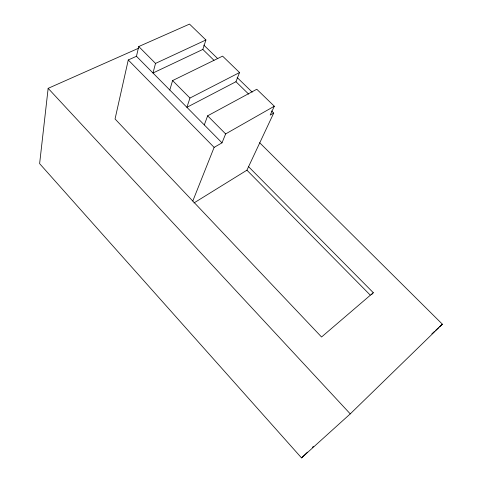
<?xml version="1.0" encoding="UTF-8"?>
<svg xmlns="http://www.w3.org/2000/svg" width="482" height="482" viewBox="0 0 482 482"><rect width="100%" height="100%" fill="white"/><g stroke="black" fill="none" stroke-linecap="round" stroke-linejoin="round"><path stroke-width="0.72" d="M138.683 48.194L48.152 88.345L39.62 163.633L301.533 457.9L350.257 413.881L442.38 324.199L259.641 142.708M205.916 39.982L155.523 63.413L152.987 73.005L202.832 49.435L205.916 39.982L189.516 24.1L138.744 46.543L136.46 56.286L128.266 59.973L115.053 118.97L321.554 337.002L373.291 292.688L248.567 166.682M169.791 90.014L172.592 80.572L222.588 56.129L239.542 72.547L235.951 81.723L186.895 107.311L189.962 98.045L239.542 72.547M204.296 124.922L207.64 115.819L256.779 89.248L274.312 106.227L270.191 115.096L273.716 113.065L271.565 110.974M192.788 201.048L214.122 147.378L222.003 142.835L225.636 133.918L274.312 106.227M193.957 202.958L246.923 170.188L273.716 113.065M371.604 294.635L373.291 292.688M301.533 457.9L307.48 452.134M312.342 447.417L313.421 446.368M431.836 333.869L434.607 331.327M435.722 330.309L438.493 327.766M439.602 326.748L442.38 324.199M203.802 45.097L217.786 58.69M237.144 77.512L252.207 92.152M202.832 49.435L213.96 60.286M235.951 81.723L248.682 94.135M138.744 46.543L155.523 63.413M172.592 80.572L189.962 98.045M207.64 115.819L225.636 133.918M136.46 56.286L222.003 142.835M246.923 170.188L370.23 295.074M128.266 59.973L214.122 147.378M48.152 88.345L350.257 413.881"/></g></svg>
